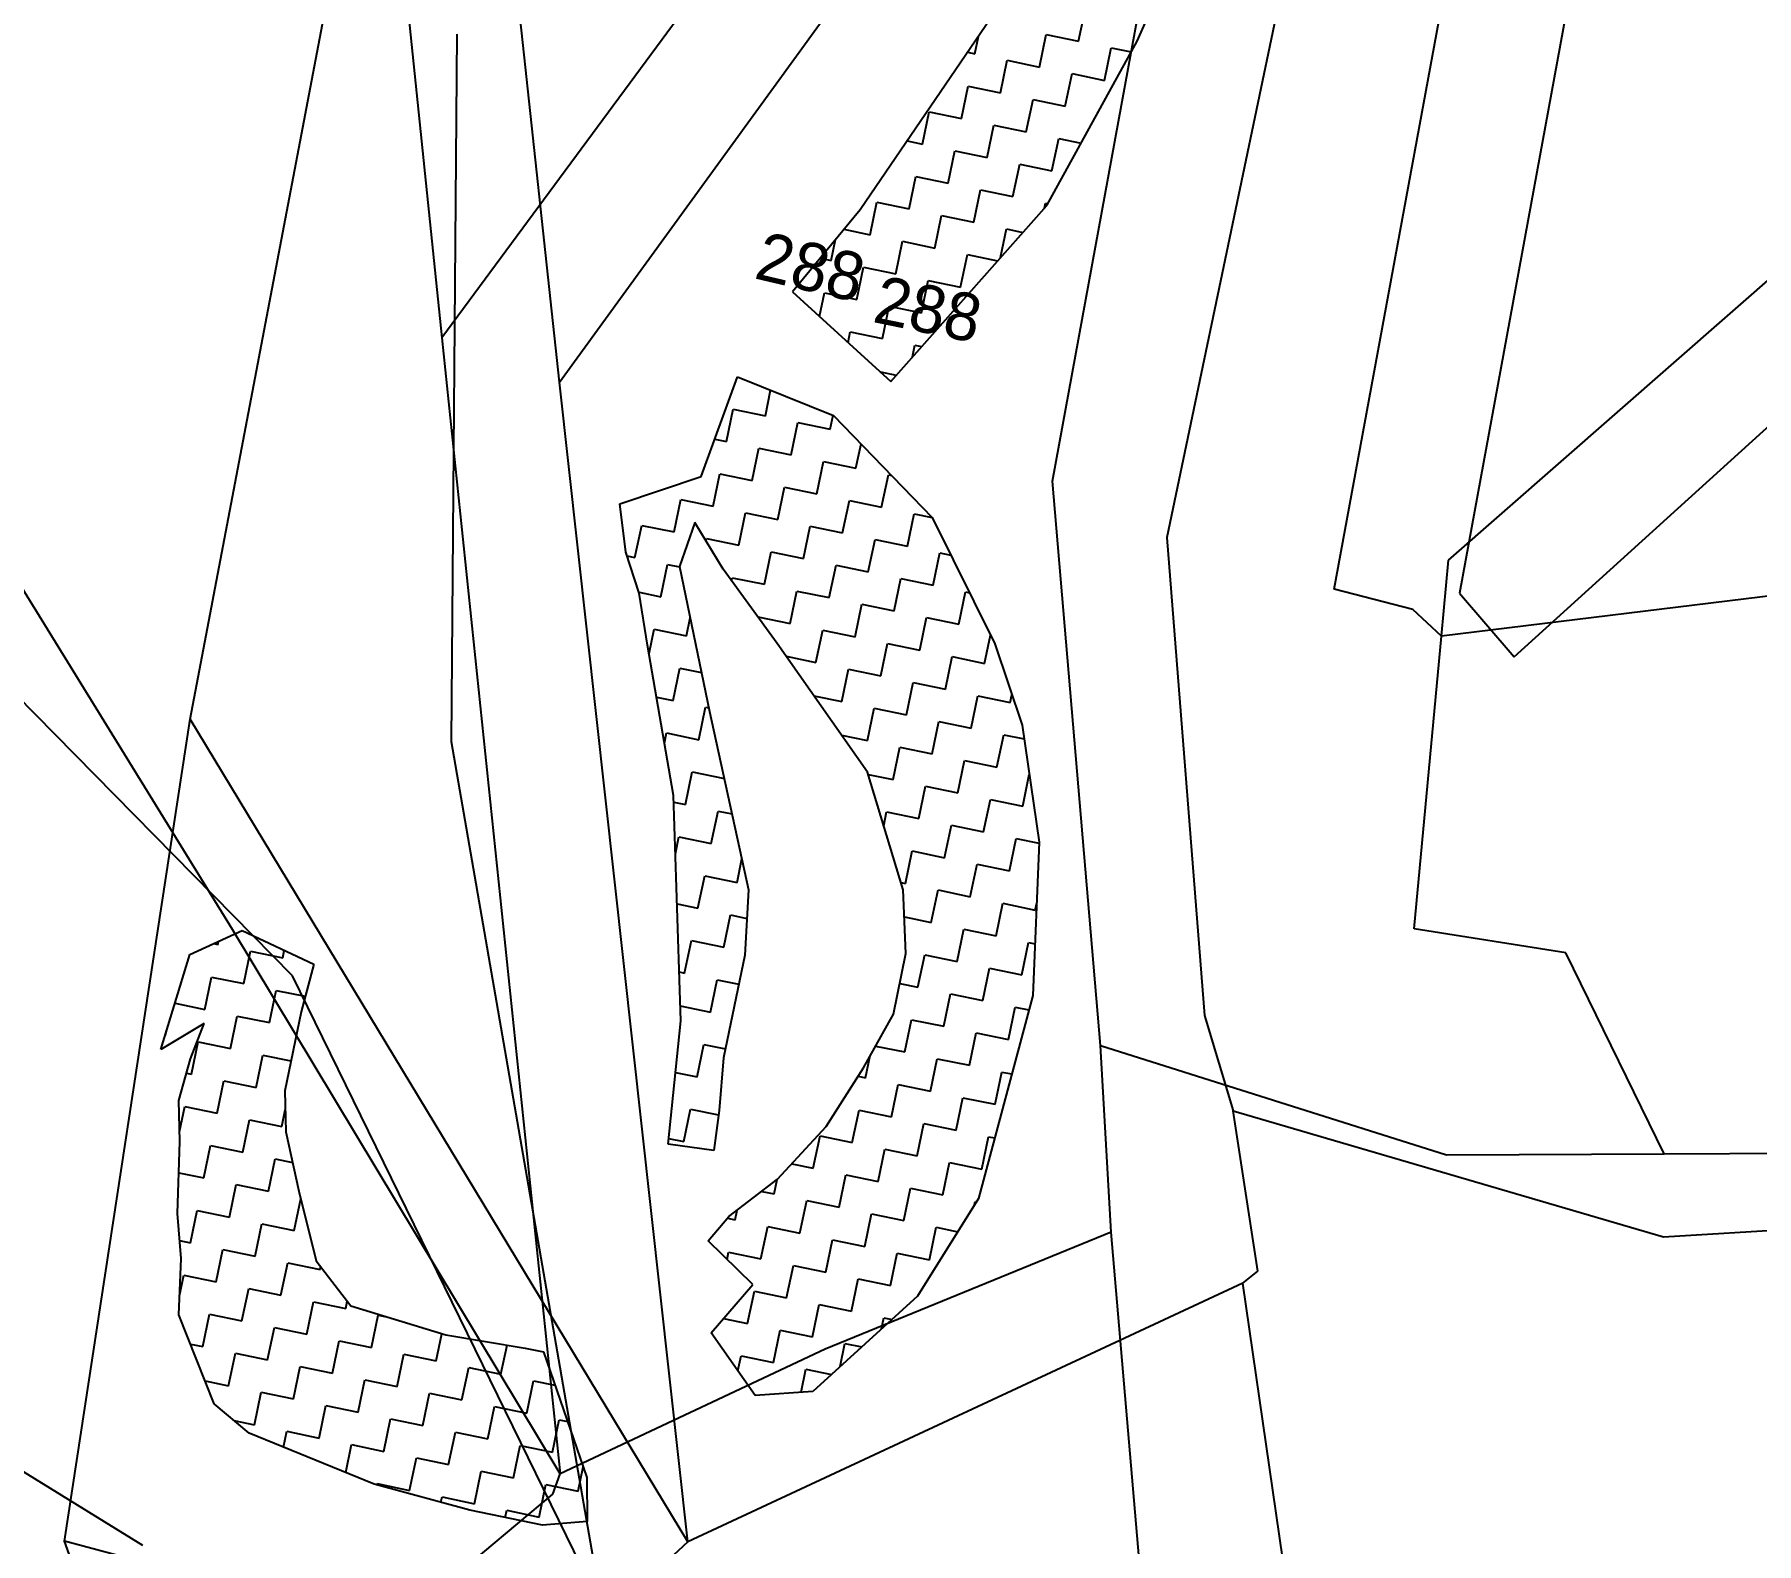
# Model space of a CAD drawing. Header units: metres. Extents: x 288063 to 291905, y 2022918 to 2025523.
# Drawn here: x 288831.5 to 288954.2, y 2023286.8 to 2023394.3 of the extents above; entities that cross this region are included whole.
import ezdxf
from ezdxf.enums import TextEntityAlignment as Align

# ---------------------------------------------------------------- set-up
doc = ezdxf.new("R2010")
doc.units = ezdxf.units.M
doc.header["$MEASUREMENT"] = 0
for name, color, linetype in [('OFF', 1, 'Continuous'), ('POLY_HATCH', 12, 'Continuous'), ('POLY_PARCEL', 6, 'Continuous'), ('TEXT_PARCEL', 7, 'Continuous'), ('V_BOUND_LINE', 7, 'Continuous'), ('VILLAGE BOUNDRY', 5, 'Continuous')]:
    doc.layers.add(name, color=color, linetype=linetype)
doc.styles.add('TEXT_MAP', font='', dxfattribs={"height": 1.8})
doc.styles.get('TEXT_MAP').set_extended_font_data('Kruti Dev 050')

msp = doc.modelspace()

# ---------------------------------------------------------------- linework, layer by layer
at = {"layer": 'OFF'}
for p, q in [((288842.6, 2023345.54), (288861.39, 2023444.16)), ((288833.66, 2023286.97), (288842.6, 2023345.54)), ((288851.81, 2023235.77), (288833.66, 2023286.97))]:
    msp.add_line(p, q, dxfattribs=at)
at = {"layer": 'POLY_HATCH'}
for p, q in [((288910.11, 2023393.84), (288917.32, 2023410.33)), ((288901.92, 2023398.77), (288890.35, 2023381.83)), ((288903.66, 2023382.14), (288910.11, 2023393.84)), ((288892.54, 2023369.6), (288903.66, 2023382.14)), ((288890.35, 2023381.83), (288885.54, 2023375.98)), ((288885.54, 2023375.98), (288892.54, 2023369.6)), ((288879.03, 2023362.82), (288881.61, 2023369.93)), ((288881.61, 2023369.93), (288888.46, 2023367.17)), ((288888.46, 2023367.17), (288895.5, 2023359.89)), ((288873.23, 2023360.87), (288879.03, 2023362.82)), ((288873.65, 2023357.42), (288873.23, 2023360.87)), ((288878.58, 2023359.55), (288877.48, 2023356.4)), ((288880.59, 2023356.21), (288878.58, 2023359.55)), ((288895.5, 2023359.89), (288899.95, 2023350.89)), ((288874.62, 2023354.52), (288873.65, 2023357.42)), ((288877.48, 2023356.4), (288879.63, 2023346.08)), ((288884.45, 2023350.93), (288880.59, 2023356.21)), ((288875.21, 2023350.81), (288874.62, 2023354.52)), ((288877.05, 2023340.1), (288875.21, 2023350.81)), ((288887.58, 2023346.47), (288884.45, 2023350.93)), ((288899.95, 2023350.89), (288901.9, 2023345.1)), ((288890.88, 2023341.75), (288887.58, 2023346.47)), ((288879.63, 2023346.08), (288882.41, 2023333.38)), ((288901.9, 2023345.1), (288903.11, 2023336.76)), ((288893.42, 2023333.36), (288890.88, 2023341.75)), ((288877.28, 2023333.54), (288877.05, 2023340.1)), ((288903.11, 2023336.76), (288902.67, 2023325.85)), ((288877.57, 2023324.04), (288877.28, 2023333.54)), ((288882.41, 2023333.38), (288882.13, 2023328.72)), ((288893.62, 2023328.83), (288893.42, 2023333.36)), ((288842.59, 2023328.76), (288846.31, 2023330.47)), ((288846.31, 2023330.47), (288851.43, 2023328.07)), ((288840.52, 2023322), (288842.59, 2023328.76)), ((288851.43, 2023328.07), (288850.51, 2023324.67)), ((288882.13, 2023328.72), (288880.63, 2023321.4)), ((288892.73, 2023324.52), (288893.62, 2023328.83)), ((288902.67, 2023325.85), (288898.79, 2023311.37)), ((288850.51, 2023324.67), (288849.36, 2023319.06)), ((288890.59, 2023320.69), (288892.73, 2023324.52)), ((288843.6, 2023323.84), (288840.52, 2023322)), ((288842.63, 2023321.34), (288843.6, 2023323.84)), ((288876.67, 2023315.25), (288877.57, 2023324.04)), ((288841.8, 2023318.37), (288842.63, 2023321.34)), ((288880.63, 2023321.4), (288880.3, 2023317.64)), ((288887.94, 2023316.52), (288890.59, 2023320.69)), ((288841.87, 2023315.44), (288841.8, 2023318.37)), ((288849.36, 2023319.06), (288849.43, 2023316.13)), ((288880.3, 2023317.64), (288879.94, 2023314.8)), ((288849.43, 2023316.13), (288850.36, 2023311.9)), ((288884.47, 2023312.75), (288887.94, 2023316.52)), ((288841.71, 2023310.3), (288841.87, 2023315.44)), ((288879.94, 2023314.8), (288876.67, 2023315.25)), ((288881, 2023310.09), (288884.47, 2023312.75)), ((288850.36, 2023311.9), (288851.58, 2023306.93)), ((288898.79, 2023311.37), (288894.44, 2023304.41)), ((288841.96, 2023307.11), (288841.71, 2023310.3)), ((288879.52, 2023308.37), (288881, 2023310.09)), ((288882.7, 2023305.25), (288879.52, 2023308.37)), ((288841.81, 2023303.1), (288841.96, 2023307.11)), ((288851.58, 2023306.93), (288854.07, 2023303.72)), ((288879.75, 2023301.81), (288882.7, 2023305.25)), ((288854.07, 2023303.72), (288860.84, 2023301.66)), ((288894.44, 2023304.41), (288886.98, 2023297.63)), ((288844.32, 2023296.74), (288841.81, 2023303.1)), ((288860.84, 2023301.66), (288866.49, 2023300.72)), ((288882.88, 2023297.35), (288879.75, 2023301.81)), ((288866.49, 2023300.72), (288867.78, 2023300.45)), ((288867.78, 2023300.45), (288870.89, 2023291.51)), ((288886.98, 2023297.63), (288882.88, 2023297.35)), ((288846.81, 2023294.66), (288844.32, 2023296.74)), ((288855.73, 2023291.03), (288846.81, 2023294.66)), ((288870.89, 2023291.51), (288870.91, 2023288.36)), ((288862.54, 2023289.18), (288855.73, 2023291.03)), ((288867.72, 2023288.11), (288862.54, 2023289.18)), ((288870.91, 2023288.36), (288867.72, 2023288.11))]:
    msp.add_line(p, q, dxfattribs=at)
at = {"layer": 'POLY_HATCH', "linetype": 'Continuous'}
for p, q in [((288905.93, 2023393.84), (288906.41, 2023396.14)), ((288903.15, 2023392), (288903.62, 2023394.31)), ((288903.62, 2023394.31), (288905.93, 2023393.84)), ((288898.02, 2023393.06), (288898.53, 2023392.95)), ((288898.53, 2023392.95), (288898.79, 2023394.18)), ((288907.77, 2023391.05), (288908.24, 2023393.36)), ((288908.24, 2023393.36), (288909.68, 2023393.07)), ((288900.37, 2023390.17), (288900.84, 2023392.48)), ((288900.84, 2023392.48), (288903.15, 2023392)), ((288897.59, 2023388.33), (288898.06, 2023390.64)), ((288898.06, 2023390.64), (288900.37, 2023390.17)), ((288904.98, 2023389.22), (288905.46, 2023391.53)), ((288905.46, 2023391.53), (288907.77, 2023391.05)), ((288902.2, 2023387.39), (288902.68, 2023389.69)), ((288902.68, 2023389.69), (288904.98, 2023389.22)), ((288894.8, 2023386.5), (288895.28, 2023388.81)), ((288895.28, 2023388.81), (288897.59, 2023388.33)), ((288907.29, 2023388.75), (288907.3, 2023388.74)), ((288907.29, 2023388.73), (288907.29, 2023388.75)), ((288899.42, 2023385.55), (288899.89, 2023387.86)), ((288899.89, 2023387.86), (288902.2, 2023387.39)), ((288904.03, 2023384.6), (288904.51, 2023386.91)), ((288904.51, 2023386.91), (288906.11, 2023386.58)), ((288893.7, 2023386.73), (288894.8, 2023386.5)), ((288896.64, 2023383.72), (288897.11, 2023386.03)), ((288897.11, 2023386.03), (288899.42, 2023385.55)), ((288901.25, 2023382.77), (288901.73, 2023385.08)), ((288901.73, 2023385.08), (288904.03, 2023384.6)), ((288893.85, 2023381.89), (288894.33, 2023384.19)), ((288894.33, 2023384.19), (288896.64, 2023383.72)), ((288898.47, 2023380.94), (288898.94, 2023383.24)), ((288898.94, 2023383.24), (288901.25, 2023382.77)), ((288891.07, 2023380.05), (288891.55, 2023382.36)), ((288891.55, 2023382.36), (288893.85, 2023381.89)), ((288903.49, 2023381.95), (288903.56, 2023382.3)), ((288903.56, 2023382.3), (288903.72, 2023382.26)), ((288895.69, 2023379.1), (288896.16, 2023381.41)), ((288896.16, 2023381.41), (288898.47, 2023380.94)), ((288888.29, 2023378.22), (288888.59, 2023379.7)), ((288889.2, 2023380.44), (288891.07, 2023380.05)), ((288892.91, 2023377.27), (288893.38, 2023379.58)), ((288893.38, 2023379.58), (288895.69, 2023379.1)), ((288900.36, 2023378.42), (288900.78, 2023380.46)), ((288900.78, 2023380.46), (288901.95, 2023380.22)), ((288887.51, 2023378.38), (288888.29, 2023378.22)), ((288897.52, 2023376.32), (288898, 2023378.63)), ((288898, 2023378.63), (288900.15, 2023378.19)), ((288890.12, 2023375.44), (288890.6, 2023377.74)), ((288890.6, 2023377.74), (288892.91, 2023377.27)), ((288887.47, 2023374.22), (288887.82, 2023375.91)), ((288887.82, 2023375.91), (288890.12, 2023375.44)), ((288894.74, 2023374.49), (288895.21, 2023376.8)), ((288895.21, 2023376.8), (288897.52, 2023376.32)), ((288891.96, 2023372.65), (288892.43, 2023374.96)), ((288892.43, 2023374.96), (288894.74, 2023374.49)), ((288889.5, 2023372.38), (288889.65, 2023373.13)), ((288889.65, 2023373.13), (288891.96, 2023372.65)), ((288894.1, 2023371.36), (288894.26, 2023372.18)), ((288894.26, 2023372.18), (288894.74, 2023372.08)), ((288891.8, 2023370.28), (288892.93, 2023370.05)), ((288883.61, 2023367.15), (288883.98, 2023368.98)), ((288880.83, 2023365.32), (288881.3, 2023367.63)), ((288881.3, 2023367.63), (288883.61, 2023367.15)), ((288885.44, 2023364.37), (288885.92, 2023366.68)), ((288885.92, 2023366.68), (288888.23, 2023366.2)), ((288888.23, 2023366.2), (288888.43, 2023367.19)), ((288880, 2023365.49), (288880.83, 2023365.32)), ((288882.66, 2023362.54), (288883.14, 2023364.85)), ((288883.14, 2023364.85), (288885.44, 2023364.37)), ((288890.06, 2023363.42), (288890.42, 2023365.15)), ((288887.28, 2023361.59), (288887.75, 2023363.9)), ((288887.75, 2023363.9), (288890.06, 2023363.42)), ((288879.88, 2023360.7), (288880.35, 2023363.01)), ((288880.35, 2023363.01), (288882.66, 2023362.54)), ((288891.89, 2023360.64), (288892.37, 2023362.95)), ((288892.37, 2023362.95), (288892.59, 2023362.9)), ((288877.1, 2023358.87), (288877.57, 2023361.18)), ((288877.57, 2023361.18), (288879.88, 2023360.7)), ((288884.5, 2023359.76), (288884.97, 2023362.06)), ((288884.97, 2023362.06), (288887.28, 2023361.59)), ((288881.71, 2023357.92), (288882.19, 2023360.23)), ((288882.19, 2023360.23), (288884.5, 2023359.76)), ((288889.11, 2023358.81), (288889.59, 2023361.11)), ((288889.59, 2023361.11), (288891.89, 2023360.64)), ((288893.73, 2023357.86), (288894.2, 2023360.17)), ((288894.2, 2023360.17), (288895.49, 2023359.9)), ((288874.31, 2023357.04), (288874.79, 2023359.34)), ((288874.79, 2023359.34), (288877.1, 2023358.87)), ((288886.33, 2023356.97), (288886.8, 2023359.28)), ((288886.8, 2023359.28), (288889.11, 2023358.81)), ((288879.37, 2023358.23), (288879.41, 2023358.4)), ((288879.41, 2023358.4), (288881.71, 2023357.92)), ((288883.55, 2023355.14), (288884.02, 2023357.45)), ((288884.02, 2023357.45), (288886.33, 2023356.97)), ((288890.94, 2023356.02), (288891.42, 2023358.33)), ((288891.42, 2023358.33), (288893.73, 2023357.86)), ((288873.73, 2023357.16), (288874.31, 2023357.04)), ((288876.15, 2023354.25), (288876.62, 2023356.56)), ((288876.62, 2023356.56), (288877.49, 2023356.38)), ((288888.16, 2023354.19), (288888.64, 2023356.5)), ((288888.64, 2023356.5), (288890.94, 2023356.02)), ((288895.56, 2023355.08), (288896.03, 2023357.38)), ((288896.03, 2023357.38), (288896.82, 2023357.22)), ((288881.19, 2023355.39), (288881.24, 2023355.61)), ((288881.24, 2023355.61), (288883.55, 2023355.14)), ((288892.78, 2023353.24), (288893.25, 2023355.55)), ((288893.25, 2023355.55), (288895.56, 2023355.08)), ((288874.61, 2023354.57), (288876.15, 2023354.25)), ((288885.38, 2023352.36), (288885.85, 2023354.66)), ((288885.85, 2023354.66), (288888.16, 2023354.19)), ((288897.39, 2023352.29), (288897.87, 2023354.6)), ((288897.87, 2023354.6), (288898.14, 2023354.54)), ((288877.98, 2023351.47), (288878.24, 2023352.75)), ((288883.07, 2023352.83), (288885.38, 2023352.36)), ((288883.07, 2023352.82), (288883.07, 2023352.83)), ((288890, 2023351.41), (288890.47, 2023353.72)), ((288890.47, 2023353.72), (288892.78, 2023353.24)), ((288894.61, 2023350.46), (288895.09, 2023352.77)), ((288895.09, 2023352.77), (288897.39, 2023352.29)), ((288875.31, 2023350.2), (288875.67, 2023351.95)), ((288875.67, 2023351.95), (288877.98, 2023351.47)), ((288887.21, 2023349.57), (288887.69, 2023351.88)), ((288887.69, 2023351.88), (288890, 2023351.41)), ((288899.23, 2023349.51), (288899.64, 2023351.51)), ((288891.83, 2023348.63), (288892.3, 2023350.93)), ((288892.3, 2023350.93), (288894.61, 2023350.46)), ((288877.03, 2023346.86), (288877.51, 2023349.16)), ((288877.51, 2023349.16), (288879.06, 2023348.85)), ((288885.09, 2023350.01), (288887.21, 2023349.57)), ((288889.05, 2023346.79), (288889.52, 2023349.1)), ((288889.52, 2023349.1), (288891.83, 2023348.63)), ((288896.45, 2023347.68), (288896.92, 2023349.99)), ((288896.92, 2023349.99), (288899.23, 2023349.51)), ((288893.66, 2023345.84), (288894.14, 2023348.15)), ((288894.14, 2023348.15), (288896.45, 2023347.68)), ((288875.85, 2023347.1), (288877.03, 2023346.86)), ((288887.06, 2023347.2), (288889.05, 2023346.79)), ((288898.28, 2023344.9), (288898.75, 2023347.2)), ((288898.75, 2023347.2), (288901.06, 2023346.73)), ((288901.06, 2023346.73), (288901.17, 2023347.26)), ((288878.87, 2023344.07), (288879.34, 2023346.38)), ((288879.34, 2023346.38), (288879.58, 2023346.33)), ((288890.88, 2023344.01), (288891.36, 2023346.32)), ((288891.36, 2023346.32), (288893.66, 2023345.84)), ((288895.5, 2023343.06), (288895.97, 2023345.37)), ((288895.97, 2023345.37), (288898.28, 2023344.9)), ((288876.41, 2023343.83), (288876.56, 2023344.55)), ((288876.56, 2023344.55), (288878.87, 2023344.07)), ((288889.03, 2023344.39), (288890.88, 2023344.01)), ((288900.11, 2023342.11), (288900.59, 2023344.42)), ((288900.59, 2023344.42), (288902.04, 2023344.12)), ((288892.71, 2023341.23), (288893.19, 2023343.54)), ((288893.19, 2023343.54), (288895.5, 2023343.06)), ((288877.92, 2023339.46), (288878.39, 2023341.77)), ((288878.39, 2023341.77), (288880.68, 2023341.3)), ((288890.92, 2023341.6), (288892.71, 2023341.23)), ((288897.33, 2023340.28), (288897.8, 2023342.59)), ((288897.8, 2023342.59), (288900.11, 2023342.11)), ((288901.95, 2023339.33), (288902.41, 2023341.59)), ((288894.55, 2023338.45), (288895.02, 2023340.75)), ((288895.02, 2023340.75), (288897.33, 2023340.28)), ((288877.07, 2023339.63), (288877.92, 2023339.46)), ((288899.16, 2023337.5), (288899.64, 2023339.81)), ((288899.64, 2023339.81), (288901.95, 2023339.33)), ((288879.75, 2023336.68), (288880.23, 2023338.98)), ((288880.23, 2023338.98), (288881.23, 2023338.78)), ((288892.04, 2023337.93), (288892.24, 2023338.92)), ((288892.24, 2023338.92), (288894.55, 2023338.45)), ((288896.38, 2023335.66), (288896.86, 2023337.97)), ((288896.86, 2023337.97), (288899.16, 2023337.5)), ((288877.2, 2023335.94), (288877.44, 2023337.15)), ((288877.44, 2023337.15), (288879.75, 2023336.68)), ((288901, 2023334.72), (288901.47, 2023337.02)), ((288901.47, 2023337.02), (288903.11, 2023336.69)), ((288881.59, 2023333.89), (288881.93, 2023335.58)), ((288893.6, 2023333.83), (288894.07, 2023336.14)), ((288894.07, 2023336.14), (288896.38, 2023335.66)), ((288878.8, 2023332.06), (288879.28, 2023334.37)), ((288879.28, 2023334.37), (288881.59, 2023333.89)), ((288898.21, 2023332.88), (288898.69, 2023335.19)), ((288898.69, 2023335.19), (288901, 2023334.72)), ((288893.26, 2023333.9), (288893.6, 2023333.83)), ((288895.43, 2023331.05), (288895.91, 2023333.36)), ((288895.91, 2023333.36), (288898.21, 2023332.88)), ((288877.31, 2023332.37), (288878.8, 2023332.06)), ((288900.05, 2023330.1), (288900.52, 2023332.41)), ((288900.52, 2023332.41), (288902.83, 2023331.93)), ((288902.83, 2023331.93), (288902.94, 2023332.44)), ((288880.64, 2023329.28), (288881.11, 2023331.59)), ((288881.11, 2023331.59), (288882.29, 2023331.34)), ((288893.51, 2023331.44), (288895.43, 2023331.05)), ((288897.27, 2023328.27), (288897.74, 2023330.57)), ((288897.74, 2023330.57), (288900.05, 2023330.1)), ((288844.27, 2023329.54), (288844.6, 2023329.47)), ((288844.6, 2023329.47), (288844.64, 2023329.71)), ((288877.85, 2023327.44), (288878.33, 2023329.75)), ((288878.33, 2023329.75), (288880.64, 2023329.28)), ((288901.88, 2023327.32), (288902.36, 2023329.62)), ((288902.36, 2023329.62), (288902.82, 2023329.53)), ((288846.43, 2023326.69), (288846.9, 2023329)), ((288846.9, 2023329), (288849.21, 2023328.52)), ((288849.21, 2023328.52), (288849.32, 2023329.06)), ((288894.48, 2023326.43), (288894.96, 2023328.74)), ((288894.96, 2023328.74), (288897.27, 2023328.27)), ((288843.65, 2023324.85), (288844.12, 2023327.16)), ((288844.12, 2023327.16), (288846.43, 2023326.69)), ((288877.47, 2023327.52), (288877.85, 2023327.44)), ((288879.69, 2023324.66), (288880.16, 2023326.97)), ((288880.16, 2023326.97), (288881.71, 2023326.65)), ((288899.1, 2023325.48), (288899.57, 2023327.79)), ((288899.57, 2023327.79), (288901.88, 2023327.32)), ((288848.26, 2023323.91), (288848.74, 2023326.21)), ((288848.74, 2023326.21), (288850.81, 2023325.79)), ((288893.18, 2023326.7), (288894.48, 2023326.43)), ((288896.32, 2023323.65), (288896.79, 2023325.96)), ((288896.79, 2023325.96), (288899.1, 2023325.48)), ((288841.53, 2023325.29), (288843.65, 2023324.85)), ((288845.48, 2023322.07), (288845.95, 2023324.38)), ((288845.95, 2023324.38), (288848.26, 2023323.91)), ((288877.54, 2023325.1), (288879.69, 2023324.66)), ((288900.93, 2023322.7), (288901.41, 2023325.01)), ((288901.41, 2023325.01), (288902.39, 2023324.81)), ((288840.86, 2023323.02), (288840.93, 2023323.33)), ((288893.54, 2023321.82), (288894.01, 2023324.12)), ((288894.01, 2023324.12), (288896.32, 2023323.65)), ((288898.15, 2023320.87), (288898.63, 2023323.18)), ((288898.63, 2023323.18), (288900.93, 2023322.7)), ((288840.84, 2023323.03), (288840.86, 2023323.02)), ((288842.7, 2023320.24), (288843.17, 2023322.55)), ((288843.17, 2023322.55), (288845.48, 2023322.07)), ((288878.74, 2023320.05), (288879.21, 2023322.35)), ((288879.21, 2023322.35), (288880.76, 2023322.04)), ((288891.46, 2023322.24), (288893.54, 2023321.82)), ((288847.31, 2023319.29), (288847.79, 2023321.6)), ((288847.79, 2023321.6), (288849.79, 2023321.18)), ((288890.75, 2023319.98), (288891.08, 2023321.56)), ((288895.37, 2023319.03), (288895.84, 2023321.34)), ((288895.84, 2023321.34), (288898.15, 2023320.87)), ((288842.34, 2023320.31), (288842.7, 2023320.24)), ((288844.53, 2023317.46), (288845.01, 2023319.76)), ((288845.01, 2023319.76), (288847.31, 2023319.29)), ((288877.19, 2023320.36), (288878.74, 2023320.05)), ((288890.21, 2023320.09), (288890.75, 2023319.98)), ((288892.59, 2023317.2), (288893.06, 2023319.51)), ((288893.06, 2023319.51), (288895.37, 2023319.03)), ((288899.98, 2023318.09), (288900.46, 2023320.39)), ((288900.46, 2023320.39), (288901.17, 2023320.25)), ((288897.2, 2023316.25), (288897.68, 2023318.56)), ((288897.68, 2023318.56), (288899.98, 2023318.09)), ((288841.85, 2023316.13), (288842.22, 2023317.93)), ((288842.22, 2023317.93), (288844.53, 2023317.46)), ((288846.36, 2023314.67), (288846.84, 2023316.98)), ((288846.84, 2023316.98), (288849.15, 2023316.51)), ((288849.15, 2023316.51), (288849.39, 2023317.69)), ((288877.79, 2023315.43), (288878.26, 2023317.74)), ((288878.26, 2023317.74), (288880.26, 2023317.33)), ((288889.8, 2023315.37), (288890.28, 2023317.67)), ((288890.28, 2023317.67), (288892.59, 2023317.2)), ((288887.02, 2023313.53), (288887.5, 2023315.84)), ((288887.5, 2023315.84), (288889.8, 2023315.37)), ((288894.42, 2023314.42), (288894.89, 2023316.73)), ((288894.89, 2023316.73), (288897.2, 2023316.25)), ((288899.04, 2023313.47), (288899.51, 2023315.78)), ((288899.51, 2023315.78), (288899.95, 2023315.69)), ((288843.58, 2023312.84), (288844.06, 2023315.15)), ((288844.06, 2023315.15), (288846.36, 2023314.67)), ((288876.71, 2023315.65), (288877.79, 2023315.43)), ((288891.64, 2023312.58), (288892.11, 2023314.89)), ((288892.11, 2023314.89), (288894.42, 2023314.42)), ((288848.2, 2023311.89), (288848.67, 2023314.2)), ((288848.67, 2023314.2), (288849.91, 2023313.95)), ((288885.48, 2023313.85), (288887.02, 2023313.53)), ((288896.25, 2023311.64), (288896.73, 2023313.94)), ((288896.73, 2023313.94), (288899.04, 2023313.47)), ((288841.8, 2023313.21), (288843.58, 2023312.84)), ((288845.42, 2023310.06), (288845.89, 2023312.37)), ((288845.89, 2023312.37), (288848.2, 2023311.89)), ((288884.24, 2023311.7), (288884.45, 2023312.74)), ((288888.86, 2023310.75), (288889.33, 2023313.06)), ((288889.33, 2023313.06), (288891.64, 2023312.58)), ((288893.47, 2023309.8), (288893.95, 2023312.11)), ((288893.95, 2023312.11), (288896.25, 2023311.64)), ((288850.03, 2023309.11), (288850.49, 2023311.35)), ((288883.34, 2023311.88), (288884.24, 2023311.7)), ((288886.07, 2023308.92), (288886.55, 2023311.23)), ((288886.55, 2023311.23), (288888.86, 2023310.75)), ((288898.51, 2023310.93), (288898.56, 2023311.16)), ((288898.56, 2023311.16), (288898.65, 2023311.14)), ((288842.63, 2023308.22), (288843.11, 2023310.53)), ((288843.11, 2023310.53), (288845.42, 2023310.06)), ((288847.25, 2023307.28), (288847.72, 2023309.58)), ((288847.72, 2023309.58), (288850.03, 2023309.11)), ((288880.9, 2023309.98), (288881.46, 2023309.87)), ((288881.46, 2023309.87), (288881.6, 2023310.55)), ((288890.69, 2023307.97), (288891.16, 2023310.28)), ((288891.16, 2023310.28), (288893.47, 2023309.8)), ((288841.86, 2023308.38), (288842.63, 2023308.22)), ((288883.29, 2023307.08), (288883.77, 2023309.39)), ((288883.77, 2023309.39), (288886.07, 2023308.92)), ((288887.91, 2023306.14), (288888.38, 2023308.44)), ((288888.38, 2023308.44), (288890.69, 2023307.97)), ((288895.31, 2023307.02), (288895.78, 2023309.33)), ((288895.78, 2023309.33), (288897.32, 2023309.01)), ((288844.47, 2023305.44), (288844.94, 2023307.75)), ((288844.94, 2023307.75), (288847.25, 2023307.28)), ((288880.88, 2023307.04), (288880.98, 2023307.56)), ((288880.98, 2023307.56), (288883.29, 2023307.08)), ((288892.52, 2023305.19), (288893, 2023307.49)), ((288893, 2023307.49), (288895.31, 2023307.02)), ((288841.86, 2023304.44), (288842.16, 2023305.92)), ((288842.16, 2023305.92), (288844.47, 2023305.44)), ((288849.08, 2023304.49), (288849.56, 2023306.8)), ((288849.56, 2023306.8), (288851.87, 2023306.33)), ((288851.87, 2023306.33), (288851.9, 2023306.51)), ((288885.12, 2023304.3), (288885.6, 2023306.61)), ((288885.6, 2023306.61), (288887.91, 2023306.14)), ((288846.3, 2023302.66), (288846.78, 2023304.97)), ((288846.78, 2023304.97), (288849.08, 2023304.49)), ((288882.34, 2023302.47), (288882.82, 2023304.78)), ((288882.82, 2023304.78), (288885.12, 2023304.3)), ((288889.74, 2023303.35), (288890.21, 2023305.66)), ((288890.21, 2023305.66), (288892.52, 2023305.19)), ((288850.92, 2023301.71), (288851.39, 2023304.02)), ((288851.39, 2023304.02), (288853.7, 2023303.54)), ((288853.7, 2023303.54), (288853.81, 2023304.06)), ((288886.96, 2023301.52), (288887.43, 2023303.83)), ((288887.43, 2023303.83), (288889.74, 2023303.35)), ((288843.52, 2023300.83), (288843.99, 2023303.13)), ((288843.99, 2023303.13), (288846.3, 2023302.66)), ((288855.53, 2023300.76), (288856.01, 2023303.07)), ((288856.01, 2023303.07), (288856.6, 2023302.95)), ((288880.62, 2023302.82), (288882.34, 2023302.47)), ((288891.89, 2023302.09), (288892.05, 2023302.88)), ((288892.05, 2023302.88), (288892.63, 2023302.76)), ((288842.63, 2023301.01), (288843.52, 2023300.83)), ((288848.13, 2023299.88), (288848.61, 2023302.19)), ((288848.61, 2023302.19), (288850.92, 2023301.71)), ((288852.75, 2023298.93), (288853.22, 2023301.24)), ((288853.22, 2023301.24), (288855.53, 2023300.76)), ((288860.15, 2023299.81), (288860.55, 2023301.74)), ((288879.79, 2023301.75), (288879.82, 2023301.9)), ((288884.18, 2023299.69), (288884.65, 2023301.99)), ((288884.65, 2023301.99), (288886.96, 2023301.52)), ((288888.93, 2023299.4), (288889.27, 2023301.05)), ((288889.27, 2023301.05), (288890.47, 2023300.8)), ((288845.35, 2023298.04), (288845.83, 2023300.35)), ((288845.83, 2023300.35), (288848.13, 2023299.88)), ((288857.37, 2023297.98), (288857.84, 2023300.29)), ((288857.84, 2023300.29), (288860.15, 2023299.81)), ((288864.76, 2023298.87), (288865.19, 2023300.93)), ((288881.65, 2023299.1), (288881.87, 2023300.16)), ((288881.87, 2023300.16), (288884.18, 2023299.69)), ((288849.97, 2023297.1), (288850.44, 2023299.4)), ((288850.44, 2023299.4), (288852.75, 2023298.93)), ((288861.98, 2023297.03), (288862.46, 2023299.34)), ((288862.46, 2023299.34), (288864.76, 2023298.87)), ((288886.15, 2023297.57), (288886.48, 2023299.21)), ((288886.48, 2023299.21), (288888.31, 2023298.84)), ((288843.67, 2023298.39), (288845.35, 2023298.04)), ((288847.19, 2023295.26), (288847.66, 2023297.57)), ((288847.66, 2023297.57), (288849.97, 2023297.1)), ((288854.58, 2023296.15), (288855.06, 2023298.45)), ((288855.06, 2023298.45), (288857.37, 2023297.98)), ((288859.2, 2023295.2), (288859.67, 2023297.51)), ((288859.67, 2023297.51), (288861.98, 2023297.03)), ((288866.6, 2023296.08), (288867.07, 2023298.39)), ((288867.07, 2023298.39), (288868.61, 2023298.08)), ((288851.8, 2023294.31), (288852.28, 2023296.62)), ((288852.28, 2023296.62), (288854.58, 2023296.15)), ((288863.82, 2023294.25), (288864.29, 2023296.56)), ((288864.29, 2023296.56), (288866.6, 2023296.08)), ((288845.73, 2023295.56), (288847.19, 2023295.26)), ((288856.42, 2023293.36), (288856.89, 2023295.67)), ((288856.89, 2023295.67), (288859.2, 2023295.2)), ((288868.43, 2023293.3), (288868.91, 2023295.61)), ((288868.91, 2023295.61), (288869.51, 2023295.49)), ((288849.26, 2023293.66), (288849.49, 2023294.79)), ((288849.49, 2023294.79), (288851.8, 2023294.31)), ((288853.7, 2023291.85), (288854.11, 2023293.84)), ((288854.11, 2023293.84), (288856.42, 2023293.36)), ((288861.03, 2023292.42), (288861.51, 2023294.72)), ((288861.51, 2023294.72), (288863.82, 2023294.25)), ((288865.65, 2023291.47), (288866.12, 2023293.77)), ((288866.12, 2023293.77), (288868.43, 2023293.3)), ((288858.25, 2023290.58), (288858.73, 2023292.89)), ((288858.73, 2023292.89), (288861.03, 2023292.42)), ((288862.87, 2023289.63), (288863.34, 2023291.94)), ((288863.34, 2023291.94), (288865.65, 2023291.47)), ((288870.27, 2023290.52), (288870.62, 2023292.26)), ((288855.93, 2023290.97), (288855.94, 2023291.06)), ((288855.94, 2023291.06), (288858.25, 2023290.58)), ((288860.48, 2023289.74), (288860.56, 2023290.11)), ((288860.56, 2023290.11), (288862.87, 2023289.63)), ((288867.48, 2023288.68), (288867.96, 2023290.99)), ((288867.96, 2023290.99), (288870.27, 2023290.52)), ((288865.07, 2023288.66), (288865.17, 2023289.16)), ((288865.17, 2023289.16), (288867.48, 2023288.68))]:
    msp.add_line(p, q, dxfattribs=at)
at = {"layer": 'POLY_PARCEL'}
for p, q in [((288924.14, 2023354.8), (288943.6, 2023460.4)), ((288904.07, 2023362.5), (288921.71, 2023458.62)), ((288868.94, 2023369.54), (288861.79, 2023435.61)), ((288891.38, 2023414.44), (288860.54, 2023372.7)), ((288943.44, 2023411.02), (288933.08, 2023354.52)), ((288868.94, 2023369.54), (288897.34, 2023408.66)), ((288921.82, 2023404.34), (288912.21, 2023358.47)), ((288932.29, 2023356.85), (288956.18, 2023377.79)), ((288936.97, 2023349.97), (288962.66, 2023373.26)), ((288878.08, 2023286.91), (288868.94, 2023369.54)), ((288907.48, 2023322.27), (288904.07, 2023362.5)), ((288912.21, 2023358.47), (288914.89, 2023324.42)), ((288931.79, 2023351.45), (288932.29, 2023356.85)), ((288967.34, 2023355.8), (288931.79, 2023351.45)), ((288929.75, 2023353.35), (288924.14, 2023354.8)), ((288933.08, 2023354.52), (288936.97, 2023349.97)), ((288931.79, 2023351.45), (288929.75, 2023353.35)), ((288929.85, 2023330.59), (288931.79, 2023351.45)), ((288878.08, 2023286.91), (288842.6, 2023345.54)), ((288940.66, 2023328.88), (288929.85, 2023330.59)), ((288947.66, 2023314.56), (288940.66, 2023328.88)), ((288914.89, 2023324.42), (288916.94, 2023317.63)), ((288908.24, 2023308.98), (288907.48, 2023322.27)), ((288907.48, 2023322.27), (288932.14, 2023314.48)), ((288918.69, 2023306.2), (288916.94, 2023317.63)), ((288916.94, 2023317.63), (288947.6, 2023308.65)), ((288932.14, 2023314.48), (288947.66, 2023314.56)), ((288947.66, 2023314.56), (288974.69, 2023314.7)), ((288947.6, 2023308.65), (288984.16, 2023310.86)), ((288908.24, 2023308.98), (288887.86, 2023300.64)), ((288911.12, 2023275.38), (288908.24, 2023308.98)), ((288917.63, 2023305.35), (288918.69, 2023306.2)), ((288917.63, 2023305.35), (288878.08, 2023286.91)), ((288922.79, 2023269.65), (288917.63, 2023305.35)), ((288887.86, 2023300.64), (288868.98, 2023291.77)), ((288820.37, 2023298.31), (288839.22, 2023286.68)), ((288868.45, 2023290.31), (288868.98, 2023291.77)), ((288855.17, 2023279.19), (288868.45, 2023290.31)), ((288851.35, 2023282.24), (288833.66, 2023286.97)), ((288878.08, 2023286.91), (288864.84, 2023274.63))]:
    msp.add_line(p, q, dxfattribs=at)
at = {"layer": 'V_BOUND_LINE'}
for p, q in [((288852.02, 2023455.46), (288860.54, 2023372.7)), ((288860.54, 2023372.7), (288868.98, 2023291.77)), ((288845.62, 2023330.54), (288820.01, 2023372.1)), ((288868.98, 2023291.77), (288845.62, 2023330.54))]:
    msp.add_line(p, q, dxfattribs=at)
at = {"layer": 'VILLAGE BOUNDRY'}
for p, q in [((288861.61, 2023394.33), (288861.22, 2023343.95)), ((288849.91, 2023327.24), (288816.58, 2023361.09)), ((288861.22, 2023343.95), (288871.93, 2023282.26)), ((288871.93, 2023282.26), (288849.91, 2023327.24))]:
    msp.add_line(p, q, dxfattribs=at)

# ---------------------------------------------------------------- texts
at = {"layer": 'TEXT_PARCEL', "style": 'TEXT_MAP'}
for height, rotation, p in [(3.432, 346.7555, (288886.83, 2023377.76)), (3.393, 348.3858, (288895.21, 2023374.75))]:
    msp.add_text('288', height=height, rotation=rotation, dxfattribs=at).set_placement(p, align=Align.MIDDLE)

doc.saveas('drawing.dxf')
